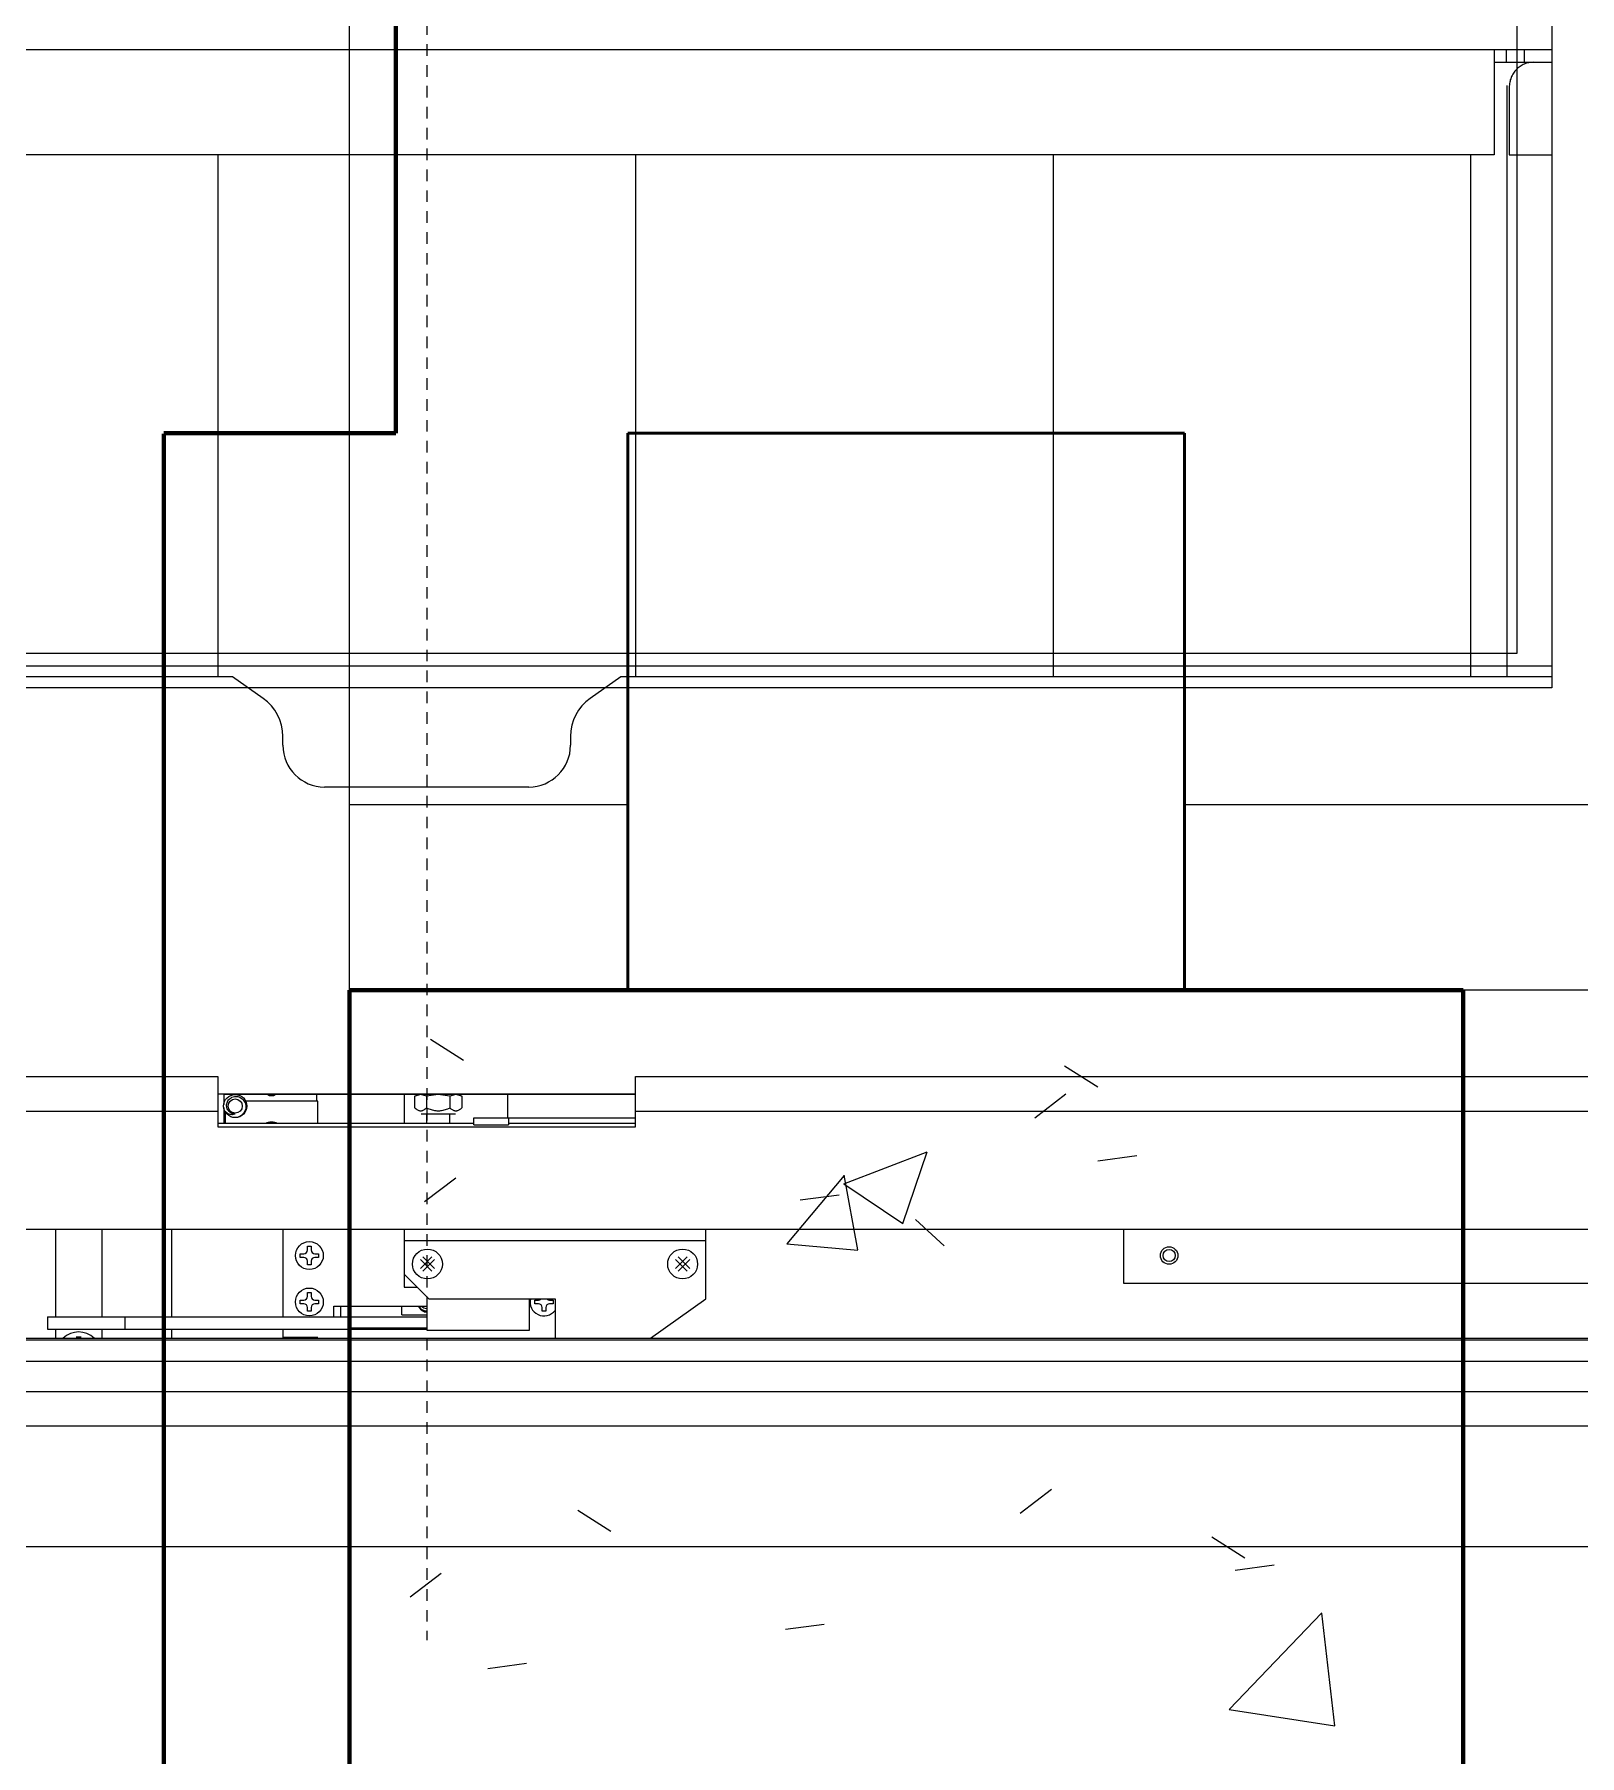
# Model space of a CAD drawing. Header units: inches. Extents: x -536 to 545, y -65 to 280.
# Drawn here: x -216.49 to -199.84, y -20.75 to -2.2 of the extents above; entities that cross this region are included whole.
import ezdxf

# ---------------------------------------------------------------- set-up
doc = ezdxf.new("R2010")
doc.units = ezdxf.units.IN
doc.header["$MEASUREMENT"] = 0
doc.linetypes.add('Hidden 1_8_', pattern=[0.1875, 0.125, -0.0625])
for name, color, linetype, lineweight in [('A-DETL', 90, 'Continuous', 9), ('A-DETL-HDLN', 90, 'Hidden 1_8_', 9), ('A-WALL', 113, 'Continuous', 13), ('A-WALL-PATT', 111, 'Continuous', 13), ('I-WALL', 2, 'Continuous', 13), ('Q-CASE', 31, 'Continuous', 9), ('S-BEAM', 12, 'Continuous', 9), ('S-FNDN', 32, 'Continuous', 13)]:
    doc.layers.add(name, color=color, linetype=linetype, lineweight=lineweight)
pattern_1 = [(50, (-166.035, 0), (9.18064, -0.8031), [0.96, -10.56]), (355, (-166.035, 0), (-1.7756, 9.6284), [0.768, -8.448]), (100.451, (-165.27, -0.067), (7.4051, 8.8246), [0.816, -8.975]), (46.184, (-166.035, 2.56), (13.6606, -2.1188), [1.44, -15.84]), (96.636, (-164.897, 2.383), (11.9632, 12.469), [1.224, -13.462]), (351.184, (-166.035, 2.56), (11.9633, 12.4688), [1.152, -12.672]), (21, (-164.755, 1.92), (7.6402, -5.1533), [0.96, -10.56]), (326, (-164.755, 1.92), (3.115, 9.282), [0.768, -8.448]), (71.451, (-164.119, 1.491), (10.7549, 4.1281), [0.816, -8.975]), (37.5, (-166.035, 0), (0.15515, 4.26096), [0.422, -7.923, 0.422, -8.154, -8.48]), (37.5, (-166.035, 0), (0.15515, 4.26096), [-16.922, 0.422, -8.058]), (7.5, (-166.035, 0), (3.36682, 5.04865), [0.422, -4.467, 0.422, -7.731, -3.232]), (7.5, (-166.035, 0), (3.36682, 5.04865), [-13.043, 0.422, -2.81]), (327.5, (-168.89, 0), (6.83305, -0.2886), [0.422, -2.778, 0.422, -9.562, -13.248]), (327.5, (-168.89, 0), (6.83305, -0.2886), [-13.184, 0.422, -12.826]), (317.5, (-170.17, 0), (7.4649, 1.28143), [0.422, -3.738, 0.422, -6.208, -9.408]), (317.5, (-170.17, 0), (7.4649, 1.28143), [-10.79, 0.422, -8.986])]

# ---------------------------------------------------------------- blocks, each defined once
blk = doc.blocks.new('Casework 14 - Casework 8-1308699-Fireplace - Angled')
at = {"layer": 'Q-CASE'}
for p, q in [((-265.69, -16.5), (-193.022, -16.5)), ((-193.022, -18.5), (-265.69, -18.5))]:
    blk.add_line(p, q, dxfattribs=at)
blk = doc.blocks.new('Walls 7 - Walls 7-1353541-Fireplace - Angled')
at = {"layer": 'A-WALL-PATT', "lineweight": 9}
h = blk.add_hatch(dxfattribs=at)
h.set_pattern_fill('FP_91', color=256, style=0, pattern_type=2)
h.set_pattern_definition([(180, (-151.12, 31.31), (-60, 144), [60, 0, 0, 0]), (180, (-151.12, 54.56), (-60, 144), [60, 0, 0, 0]), (180, (-151.12, 70.06), (-60, 144), [60, 0, 0, 0]), (180, (-151.12, 77.81), (-60, 144), [60, 0, 0, 0]), (180, (-151.12, 93.31), (-60, 144), [60, 0, 0, 0]), (180, (-151.12, 108.81), (-60, 144), [60, 0, 0, 0]), (180, (-151.12, 128.18), (-60, 144), [60, 0, 0, 0]), (180, (-151.12, 143.68), (-60, 144), [60, 0, 0, 0]), (180, (-151.12, 30.93), (-60, 144), [60, 0, 0, 0]), (180, (-151.12, 54.18), (-60, 144), [60, 0, 0, 0]), (180, (-151.12, 69.68), (-60, 144), [60, 0, 0, 0]), (180, (-151.12, 77.43), (-60, 144), [60, 0, 0, 0]), (180, (-151.12, 92.93), (-60, 144), [60, 0, 0, 0]), (180, (-151.12, 108.43), (-60, 144), [60, 0, 0, 0]), (180, (-151.12, 127.81), (-60, 144), [60, 0, 0, 0]), (180, (-151.12, 143.31), (-60, 144), [60, 0, 0, 0]), (90, (-197.12, 31.31), (-60, 4e-15), [22.875, -121.125]), (90, (-165.12, 54.56), (-60, 4e-15), [15.125, -128.875]), (90, (-195.12, 70.06), (-60, 4e-15), [7.375, -136.625]), (90, (-205.12, 77.81), (-60, 4e-15), [15.125, -128.875]), (90, (-174.12, 93.31), (-60, 4e-15), [15.125, -128.875]), (90, (-195.12, 108.81), (-60, 4e-15), [19, -125]), (90, (-160.12, 128.184), (-60, 4e-15), [15.125, -128.875]), (90, (-195.12, 143.684), (-60, 4e-15), [8.375, -135.625]), (90, (-196.75, 31.31), (-60, 4e-15), [22.875, -121.125]), (90, (-164.75, 54.56), (-60, 4e-15), [15.125, -128.875]), (90, (-194.75, 70.06), (-60, 4e-15), [7.375, -136.625]), (90, (-204.75, 77.81), (-60, 4e-15), [15.125, -128.875]), (90, (-173.75, 93.31), (-60, 4e-15), [15.125, -128.875]), (90, (-194.75, 108.81), (-60, 4e-15), [19, -125]), (90, (-159.75, 128.184), (-60, 4e-15), [15.125, -128.875]), (90, (-194.75, 143.684), (-60, 4e-15), [8.375, -135.625])])
h.paths.add_polyline_path([(-176.268, -38.905), (-176.268, -38.258), (-177.681, -24), (-183.971, -24), (-183.971, -38.905), (-178.239, -38.905)], flags=0)
h.paths.add_polyline_path([(-200.986, -16.5), (-178.424, -16.5), (-183.057, 30.25), (-240.868, 30.25), (-244.478, -16.5), (-220.555, -16.5)], flags=0)
h.paths.add_polyline_path([(-227.796, -16.274), (-227.796, 11.483), (-224.071, 12.947), (-220.211, 14.005), (-216.261, 14.644), (-212.264, 14.858), (-208.268, 14.644), (-204.317, 14.005), (-200.457, 12.947), (-196.733, 11.483), (-196.733, -16.274), (-220.555, -16.274)], flags=0)
h.paths.add_polyline_path([(-240.077, 40.5), (-184.072, 40.5), (-186.264, 62.619), (-238.369, 62.619), (-239.751, 44.721)], flags=0)
h = blk.add_hatch(dxfattribs=at)
h.set_pattern_fill('FP_92', color=256, style=0, pattern_type=2)
h.set_pattern_definition([(180, (-152.26, 22.54), (-60, 144), [60, 0, 0, 0]), (180, (-152.26, 45.79), (-60, 144), [60, 0, 0, 0]), (180, (-152.26, 61.29), (-60, 144), [60, 0, 0, 0]), (180, (-152.26, 69.04), (-60, 144), [60, 0, 0, 0]), (180, (-152.26, 84.54), (-60, 144), [60, 0, 0, 0]), (180, (-152.26, 100.04), (-60, 144), [60, 0, 0, 0]), (180, (-152.26, 119.42), (-60, 144), [60, 0, 0, 0]), (180, (-152.26, 134.92), (-60, 144), [60, 0, 0, 0]), (180, (-152.26, 22.17), (-60, 144), [60, 0, 0, 0]), (180, (-152.26, 45.42), (-60, 144), [60, 0, 0, 0]), (180, (-152.26, 60.92), (-60, 144), [60, 0, 0, 0]), (180, (-152.26, 68.67), (-60, 144), [60, 0, 0, 0]), (180, (-152.26, 84.17), (-60, 144), [60, 0, 0, 0]), (180, (-152.26, 99.67), (-60, 144), [60, 0, 0, 0]), (180, (-152.26, 119.04), (-60, 144), [60, 0, 0, 0]), (180, (-152.26, 134.54), (-60, 144), [60, 0, 0, 0]), (90, (-198.264, 22.54), (-60, 4e-15), [22.875, -121.125]), (90, (-166.264, 45.79), (-60, 4e-15), [15.125, -128.875]), (90, (-196.264, 61.29), (-60, 4e-15), [7.375, -136.625]), (90, (-206.264, 69.04), (-60, 4e-15), [15.125, -128.875]), (90, (-175.264, 84.54), (-60, 4e-15), [15.125, -128.875]), (90, (-196.264, 100.04), (-60, 4e-15), [19, -125]), (90, (-161.264, 119.417), (-60, 4e-15), [15.125, -128.875]), (90, (-196.264, 134.92), (-60, 4e-15), [8.375, -135.625]), (90, (-197.89, 22.54), (-60, 4e-15), [22.875, -121.125]), (90, (-165.89, 45.79), (-60, 4e-15), [15.125, -128.875]), (90, (-195.89, 61.29), (-60, 4e-15), [7.375, -136.625]), (90, (-205.89, 69.04), (-60, 4e-15), [15.125, -128.875]), (90, (-174.89, 84.54), (-60, 4e-15), [15.125, -128.875]), (90, (-195.89, 100.04), (-60, 4e-15), [19, -125]), (90, (-160.89, 119.417), (-60, 4e-15), [15.125, -128.875]), (90, (-195.89, 134.92), (-60, 4e-15), [8.375, -135.625])])
h.paths.add_polyline_path([(-200.139, -9.244), (-200.139, 1.954), (-200.275, 2.401), (-200.678, 2.838), (-201.34, 3.255), (-202.246, 3.644), (-203.376, 3.994), (-204.704, 4.299), (-206.428, 4.579), (-207.834, 4.746), (-209.566, 4.878), (-211.358, 4.945), (-213.375, 4.938), (-214.962, 4.878), (-216.694, 4.746), (-218.327, 4.552), (-219.824, 4.299), (-221.246, 3.965), (-222.282, 3.644), (-223.188, 3.255), (-223.851, 2.838), (-224.254, 2.401), (-224.389, 1.954), (-224.389, -9.244), (-200.24, -9.244)], flags=0)
h.paths.add_polyline_path([(-220.748, -8.869), (-224.014, -8.869), (-224.014, 1.954), (-223.954, 2.169), (-223.722, 2.455), (-223.274, 2.78), (-222.617, 3.109), (-221.769, 3.423), (-220.555, 3.753), (-219.575, 3.965), (-218.274, 4.181), (-216.866, 4.352), (-215.378, 4.477), (-213.835, 4.553), (-212.264, 4.579), (-210.694, 4.553), (-209.151, 4.477), (-207.662, 4.352), (-206.196, 4.171), (-204.953, 3.965), (-203.781, 3.711), (-202.76, 3.423), (-201.911, 3.109), (-201.254, 2.78), (-200.807, 2.455), (-200.574, 2.169), (-200.514, 1.954), (-200.514, -8.869), (-220.555, -8.869)], flags=0)
at = {"layer": 'A-WALL', "lineweight": 18}
for p, q in [((-200.514, -8.869), (-200.514, 1.954)), ((-200.139, 1.954), (-200.139, -9.244)), ((-224.014, -8.869), (-200.514, -8.869)), ((-200.139, -9.244), (-224.389, -9.244)), ((-196.733, -16.274), (-227.796, -16.274))]:
    blk.add_line(p, q, dxfattribs=at)
blk = doc.blocks.new('Walls 7 - Walls 7-1353541-Fireplace - Section - South')
at = {"layer": 'A-WALL-PATT', "lineweight": 9}
h = blk.add_hatch(dxfattribs=at)
h.set_pattern_fill('FP_133', color=256, style=0, pattern_type=2)
h.set_pattern_definition([(180, (-151.17, 30.15), (-60, 143.78), [60, 0, 0, 0]), (180, (-151.17, 53.37), (-60, 143.78), [60, 0, 0, 0]), (180, (-151.17, 68.85), (-60, 143.78), [60, 0, 0, 0]), (180, (-151.17, 76.58), (-60, 143.78), [60, 0, 0, 0]), (180, (-151.17, 92.06), (-60, 143.78), [60, 0, 0, 0]), (180, (-151.17, 107.54), (-60, 143.78), [60, 0, 0, 0]), (180, (-151.17, 126.88), (-60, 143.78), [60, 0, 0, 0]), (180, (-151.17, 142.36), (-60, 143.785), [60, 0, 0, 0]), (180, (-151.17, 29.78), (-60, 143.78), [60, 0, 0, 0]), (180, (-151.17, 53), (-60, 143.78), [60, 0, 0, 0]), (180, (-151.17, 68.47), (-60, 143.78), [60, 0, 0, 0]), (180, (-151.17, 76.21), (-60, 143.78), [60, 0, 0, 0]), (180, (-151.17, 91.69), (-60, 143.78), [60, 0, 0, 0]), (180, (-151.17, 107.16), (-60, 143.78), [60, 0, 0, 0]), (180, (-151.17, 126.51), (-60, 143.78), [60, 0, 0, 0]), (180, (-151.17, 141.99), (-60, 143.785), [60, 0, 0, 0]), (90, (-197.17, 30.154), (-60, 4e-15), [22.84, -120.944]), (90, (-165.17, 53.37), (-60, 4e-15), [15.102, -128.682]), (90, (-195.17, 68.846), (-60, 4e-15), [7.364, -136.42]), (90, (-205.17, 76.584), (-60, 4e-15), [15.102, -128.682]), (90, (-174.17, 92.06), (-60, 4e-15), [15.102, -128.682]), (90, (-195.17, 107.54), (-60, 4e-15), [18.972, -124.813]), (90, (-160.17, 126.884), (-60, 4e-15), [15.102, -128.682]), (90, (-195.17, 142.36), (-60, 4e-15), [8.362, -135.422]), (90, (-196.794, 30.154), (-60, 4e-15), [22.84, -120.944]), (90, (-164.794, 53.37), (-60, 4e-15), [15.102, -128.682]), (90, (-194.794, 68.846), (-60, 4e-15), [7.364, -136.42]), (90, (-204.794, 76.584), (-60, 4e-15), [15.102, -128.682]), (90, (-173.794, 92.06), (-60, 4e-15), [15.102, -128.682]), (90, (-194.794, 107.54), (-60, 4e-15), [18.972, -124.813]), (90, (-159.794, 126.884), (-60, 4e-15), [15.102, -128.682]), (90, (-194.794, 142.36), (-60, 4e-15), [8.362, -135.422])])
h.paths.add_polyline_path([(-239.794, -46.5), (-232.159, -46.5), (-232.159, -22.5), (-192.159, -22.5), (-192.159, -46.5), (-185.11, -46.5), (-185.11, -15.5), (-184.757, -15.5), (-191.824, 60.377), (-207.284, 60.377), (-207.244, 58.021), (-207.19, 41.608), (-207.047, 32.224), (-207.047, 23.224), (-207.129, 23.224), (-207.128, 22.872), (-207.128, 2.313), (-223.099, 2.313), (-223.099, 40.511), (-222.899, 60.377), (-232.704, 60.377), (-240.467, -46.5)], flags=0)
blk = doc.blocks.new('Dimension Lumber - 6_x6_-560046-Fireplace - Section - East')
at = {"layer": 'S-BEAM', "lineweight": 50}
for p, q in [((-204.097, -6.5), (-210.097, -6.5)), ((-210.097, -6.5), (-210.097, -12.5)), ((-204.097, -6.5), (-204.097, -12.5)), ((-210.097, -12.5), (-204.097, -12.5))]:
    blk.add_line(p, q, dxfattribs=at)
blk = doc.blocks.new('LVL-Laminated Veneer Lumber - LVL 3 1_2x11 1_4_-1198534-Fireplace - Section - East')
at = {"layer": 'S-BEAM'}
for p, q in [((-213.097, -10.5), (-213.097, -6.5)), ((-213.097, -10.5), (-210.097, -10.5)), ((-204.097, -10.5), (-67.722, -10.5))]:
    blk.add_line(p, q, dxfattribs=at)

msp = doc.modelspace()

# ---------------------------------------------------------------- hatches: boundary and pattern name
at = {"layer": 'A-WALL-PATT', "lineweight": 9}
h = msp.add_hatch(dxfattribs=at)
h.set_pattern_fill('FP_149', color=256, style=0, pattern_type=2)
h.set_pattern_definition([(0, (-166.035, 0), (10.24, 2.56), [0.422, -7.258, 0.422, -7.258, -40.96]), (0, (-166.035, 0), (10.24, 2.56), [-15.36, 0.422, -14.938, 0.422, -7.258, -17.92]), (0, (-166.035, 0), (10.24, 2.56), [-38.4, 0.422, -4.698, 0.422, -12.378]), (120, (-162.195, 1.28), (-7.33703, 7.5881), [0.422, -7.258, 0.422, -7.258, -40.96]), (120, (-162.195, 1.28), (-7.33703, 7.5881), [-15.36, 0.422, -14.938, 0.422, -7.258, -17.92]), (120, (-162.195, 1.28), (-7.33703, 7.5881), [-38.4, 0.422, -4.698, 0.422, -12.378]), (240, (-160.915, 6.4), (-2.90297, -10.1481), [0.422, -7.258, 0.422, -7.258, -40.96]), (240, (-160.915, 6.4), (-2.90297, -10.1481), [-15.36, 0.422, -14.938, 0.422, -7.258, -17.92]), (240, (-160.915, 6.4), (-2.90297, -10.1481), [-38.4, 0.422, -4.698, 0.422, -12.378])])
h.paths.add_polyline_path([(-213.09723, -6.5), (-212.59723, -6.5), (-212.59723, 38.5), (-213.09723, 38.5), (-213.09723, 26.20309)], flags=0)
h = msp.add_hatch(dxfattribs=at)
h.set_pattern_fill('FP_145', color=256, style=0, pattern_type=2)
h.set_pattern_definition(pattern_1)
h.paths.add_polyline_path([(-203.88, -50.90589), (-203.88, -12.5), (-213.09723, -12.5), (-213.09723, -50.90589)], flags=0)
h = msp.add_hatch(dxfattribs=at)
h.set_pattern_fill('FP_145', color=256, style=0, pattern_type=2)
h.set_pattern_definition(pattern_1)
h.paths.add_polyline_path([(-201.09723, -50.90589), (-201.09723, -24.0117), (-203.88, -24.0117), (-203.87999, -50.90589)], flags=0)
h.paths.add_polyline_path([(-201.09723, -24.0117), (-201.09723, -12.5), (-203.88, -12.5), (-203.88, -24.0117)], flags=0)

# ---------------------------------------------------------------- linework, layer by layer
at = {"layer": 'A-DETL'}
for p, q in [((-200.13919, 2), (-200.13919, -9.125)), ((-200.13919, 2), (-200.13919, -9.125)), ((-224.38919, -2.365), (-200.13919, -2.365)), ((-224.38919, -2.365), (-200.13919, -2.365)), ((-200.76146, -2.365), (-200.76146, -3.5)), ((-200.76146, -2.365), (-200.76146, -3.5)), ((-200.63205, -2.365), (-200.63205, -2.5)), ((-200.63205, -2.365), (-200.63205, -2.5)), ((-200.43886, -2.365), (-200.43886, -2.5)), ((-200.43886, -2.365), (-200.43886, -2.5)), ((-200.76146, -2.5), (-200.19991, -2.5)), ((-200.76146, -2.5), (-200.19991, -2.5)), ((-200.33801, -2.5), (-200.4137, -2.51162)), ((-200.33801, -2.5), (-200.4137, -2.51162)), ((-200.19991, -2.5), (-200.13919, -2.5)), ((-200.19991, -2.5), (-200.13919, -2.5)), ((-200.62672, -2.75), (-200.62672, -9.125)), ((-200.62672, -2.75), (-200.62672, -9.125)), ((-200.59881, -2.77), (-200.59881, -3.5)), ((-200.59881, -2.77), (-200.59881, -3.5)), ((-200.76146, -3.5), (-223.76693, -3.5)), ((-200.76146, -3.5), (-223.76693, -3.5)), ((-214.51419, -3.5), (-214.51419, -9.125)), ((-214.51419, -3.5), (-214.51419, -9.125)), ((-210.01419, -3.5), (-210.01419, -9.125)), ((-210.01419, -3.5), (-210.01419, -9.125)), ((-205.51419, -3.5), (-205.51419, -9.125)), ((-205.51419, -3.5), (-205.51419, -9.125)), ((-201.01419, -9.125), (-201.01419, -3.5)), ((-201.01419, -9.125), (-201.01419, -3.5)), ((-200.59881, -3.5), (-200.13919, -3.5)), ((-200.59881, -3.5), (-200.13919, -3.5)), ((-214.35769, -9.125), (-224.38919, -9.125)), ((-214.35769, -9.125), (-224.38919, -9.125)), ((-214.02741, -9.35627), (-214.35769, -9.125)), ((-214.02741, -9.35627), (-214.35769, -9.125)), ((-210.17069, -9.125), (-210.50098, -9.35627)), ((-210.17069, -9.125), (-210.50098, -9.35627)), ((-200.13919, -9.125), (-210.17069, -9.125)), ((-200.13919, -9.125), (-210.17069, -9.125)), ((-213.81419, -9.862), (-213.81419, -9.76585)), ((-213.81419, -9.862), (-213.81419, -9.76585)), ((-210.71419, -9.76585), (-210.71419, -9.862)), ((-210.71419, -9.76585), (-210.71419, -9.862)), ((-211.16419, -10.312), (-213.36419, -10.312)), ((-211.16419, -10.312), (-213.36419, -10.312)), ((-227.87669, -13.43), (-214.51419, -13.43)), ((-227.87669, -13.43), (-214.51419, -13.43)), ((-214.51419, -13.43), (-214.51419, -13.97312)), ((-214.51419, -13.43), (-214.51419, -13.97312)), ((-210.01419, -13.97312), (-210.01419, -13.43)), ((-210.01419, -13.43), (-196.65169, -13.43)), ((-210.01419, -13.97312), (-210.01419, -13.43)), ((-210.01419, -13.43), (-196.65169, -13.43)), ((-214.51419, -13.617), (-210.01419, -13.617)), ((-214.51419, -13.617), (-210.01419, -13.617)), ((-214.32719, -13.625), (-214.45119, -13.625)), ((-214.45119, -13.625), (-214.45119, -13.73422)), ((-214.32719, -13.625), (-214.45119, -13.625)), ((-214.45119, -13.625), (-214.45119, -13.73422)), ((-210.01419, -13.625), (-214.32719, -13.625)), ((-210.01419, -13.625), (-214.32719, -13.625)), ((-213.43619, -13.698), (-214.21352, -13.698)), ((-213.43619, -13.698), (-214.21352, -13.698)), ((-213.45119, -13.625), (-213.45119, -13.698)), ((-213.45119, -13.625), (-213.45119, -13.698)), ((-213.43619, -13.93918), (-213.43619, -13.698)), ((-213.43619, -13.93918), (-213.43619, -13.698)), ((-212.50619, -13.625), (-212.50619, -13.93918)), ((-212.50619, -13.625), (-212.50619, -13.93918)), ((-212.39179, -13.64454), (-212.35794, -13.625)), ((-212.32864, -13.625), (-212.39179, -13.64454)), ((-212.39179, -13.64454), (-212.35794, -13.625)), ((-212.32864, -13.625), (-212.39179, -13.64454)), ((-212.39179, -13.77), (-212.39179, -13.64454)), ((-212.39179, -13.77), (-212.39179, -13.64454)), ((-212.26549, -13.64454), (-212.32864, -13.625)), ((-212.26549, -13.64454), (-212.32864, -13.625)), ((-212.13919, -13.625), (-212.26549, -13.64454)), ((-212.13919, -13.625), (-212.26549, -13.64454)), ((-212.26549, -13.64454), (-212.26549, -13.77)), ((-212.26549, -13.64454), (-212.26549, -13.77)), ((-212.0129, -13.64454), (-212.13919, -13.625)), ((-212.0129, -13.64454), (-212.13919, -13.625)), ((-211.94975, -13.625), (-212.0129, -13.64454)), ((-211.94975, -13.625), (-212.0129, -13.64454)), ((-212.0129, -13.64454), (-212.0129, -13.77)), ((-212.0129, -13.64454), (-212.0129, -13.77)), ((-211.8866, -13.64454), (-211.94975, -13.625)), ((-211.8866, -13.64454), (-211.94975, -13.625)), ((-211.92044, -13.625), (-211.8866, -13.64454)), ((-211.92044, -13.625), (-211.8866, -13.64454)), ((-211.8866, -13.64454), (-211.8866, -13.77)), ((-211.8866, -13.64454), (-211.8866, -13.77)), ((-211.38969, -13.878), (-211.38969, -13.625)), ((-211.38969, -13.878), (-211.38969, -13.625)), ((-227.85719, -13.805), (-214.51419, -13.805)), ((-227.85719, -13.805), (-214.51419, -13.805)), ((-214.45119, -13.76578), (-214.45119, -13.93918)), ((-214.45119, -13.76578), (-214.45119, -13.93918)), ((-214.43619, -13.81119), (-214.43619, -13.93918)), ((-214.43619, -13.81119), (-214.43619, -13.93918)), ((-211.9536, -13.837), (-212.32479, -13.837)), ((-211.9536, -13.837), (-212.32479, -13.837)), ((-212.26419, -13.93918), (-212.26419, -13.837)), ((-212.26419, -13.93918), (-212.26419, -13.837)), ((-212.01419, -13.93918), (-212.01419, -13.837)), ((-212.01419, -13.93918), (-212.01419, -13.837)), ((-211.75619, -13.953), (-211.75619, -13.878)), ((-211.75619, -13.878), (-210.01419, -13.878)), ((-211.75619, -13.953), (-211.75619, -13.878)), ((-211.75619, -13.878), (-210.01419, -13.878)), ((-211.38119, -13.878), (-211.38119, -13.953)), ((-211.38119, -13.878), (-211.38119, -13.953)), ((-210.01419, -13.805), (-196.67119, -13.805)), ((-210.01419, -13.805), (-196.67119, -13.805)), ((-211.75619, -13.93918), (-214.51419, -13.93918)), ((-211.75619, -13.93918), (-214.51419, -13.93918)), ((-214.51419, -13.97312), (-210.01419, -13.97312)), ((-214.51419, -13.97312), (-210.01419, -13.97312)), ((-211.75619, -13.953), (-211.38119, -13.953)), ((-211.75619, -13.953), (-211.38119, -13.953)), ((-210.01419, -13.93918), (-211.38119, -13.93918)), ((-210.01419, -13.93918), (-211.38119, -13.93918)), ((-196.65169, -15.082), (-227.87669, -15.082)), ((-196.65169, -15.082), (-227.87669, -15.082)), ((-216.26419, -15.082), (-216.26419, -16.02)), ((-216.26419, -15.082), (-216.26419, -16.02)), ((-215.76419, -15.082), (-215.76419, -16.02)), ((-215.76419, -15.082), (-215.76419, -16.02)), ((-215.01419, -15.082), (-215.01419, -16.02)), ((-215.01419, -15.082), (-215.01419, -16.02)), ((-213.81119, -16.02), (-213.81119, -15.082)), ((-213.81119, -16.02), (-213.81119, -15.082)), ((-212.50619, -15.082), (-212.50619, -15.70247)), ((-212.50619, -15.082), (-212.50619, -15.70247)), ((-209.25619, -15.20247), (-212.50619, -15.20247)), ((-209.25619, -15.20247), (-212.50619, -15.20247)), ((-209.25619, -15.82747), (-209.25619, -15.082)), ((-209.25619, -15.82747), (-209.25619, -15.082)), ((-204.75619, -15.082), (-204.75619, -15.659)), ((-204.75619, -15.082), (-204.75619, -15.659)), ((-213.62819, -15.381), (-213.62819, -15.341)), ((-213.62819, -15.341), (-213.58819, -15.341)), ((-213.62819, -15.381), (-213.62819, -15.341)), ((-213.62819, -15.341), (-213.58819, -15.341)), ((-213.58819, -15.381), (-213.62819, -15.381)), ((-213.58819, -15.381), (-213.62819, -15.381)), ((-213.54819, -15.301), (-213.54819, -15.261)), ((-213.54819, -15.261), (-213.50819, -15.261)), ((-213.54819, -15.301), (-213.54819, -15.261)), ((-213.54819, -15.261), (-213.50819, -15.261)), ((-213.50819, -15.261), (-213.50819, -15.301)), ((-213.50819, -15.261), (-213.50819, -15.301)), ((-213.46819, -15.341), (-213.42819, -15.341)), ((-213.46819, -15.341), (-213.42819, -15.341)), ((-213.42819, -15.381), (-213.46819, -15.381)), ((-213.42819, -15.381), (-213.46819, -15.381)), ((-213.42819, -15.341), (-213.42819, -15.381)), ((-213.42819, -15.341), (-213.42819, -15.381)), ((-212.33221, -15.5002), (-212.20846, -15.37645)), ((-212.33221, -15.5002), (-212.20846, -15.37645)), ((-212.30392, -15.37645), (-212.18018, -15.5002)), ((-212.30392, -15.37645), (-212.18018, -15.5002)), ((-209.58221, -15.5002), (-209.45846, -15.37645)), ((-209.58221, -15.5002), (-209.45846, -15.37645)), ((-209.55392, -15.37645), (-209.43018, -15.5002)), ((-209.55392, -15.37645), (-209.43018, -15.5002)), ((-213.54819, -15.461), (-213.54819, -15.421)), ((-213.54819, -15.461), (-213.54819, -15.421)), ((-213.50819, -15.461), (-213.54819, -15.461)), ((-213.50819, -15.461), (-213.54819, -15.461)), ((-213.50819, -15.421), (-213.50819, -15.461)), ((-213.50819, -15.421), (-213.50819, -15.461)), ((-212.50619, -15.5623), (-212.24103, -15.82747)), ((-212.50619, -15.5623), (-212.24103, -15.82747)), ((-212.20846, -15.52848), (-212.33221, -15.40474)), ((-212.20846, -15.52848), (-212.33221, -15.40474)), ((-212.18018, -15.40474), (-212.30392, -15.52848)), ((-212.18018, -15.40474), (-212.30392, -15.52848)), ((-209.45846, -15.52848), (-209.58221, -15.40474)), ((-209.45846, -15.52848), (-209.58221, -15.40474)), ((-209.43018, -15.40474), (-209.55392, -15.52848)), ((-209.43018, -15.40474), (-209.55392, -15.52848)), ((-213.54819, -15.801), (-213.54819, -15.761)), ((-213.54819, -15.761), (-213.50819, -15.761)), ((-213.54819, -15.801), (-213.54819, -15.761)), ((-213.54819, -15.761), (-213.50819, -15.761)), ((-213.50819, -15.761), (-213.50819, -15.801)), ((-213.50819, -15.761), (-213.50819, -15.801)), ((-212.50619, -15.70247), (-212.36603, -15.70247)), ((-212.50619, -15.70247), (-212.36603, -15.70247)), ((-204.75619, -15.659), (-196.75169, -15.659)), ((-204.75619, -15.659), (-196.75169, -15.659)), ((-213.62819, -15.881), (-213.62819, -15.841)), ((-213.62819, -15.841), (-213.58819, -15.841)), ((-213.62819, -15.881), (-213.62819, -15.841)), ((-213.62819, -15.841), (-213.58819, -15.841)), ((-213.58819, -15.881), (-213.62819, -15.881)), ((-213.58819, -15.881), (-213.62819, -15.881)), ((-213.54819, -15.961), (-213.54819, -15.921)), ((-213.54819, -15.961), (-213.54819, -15.921)), ((-213.50819, -15.921), (-213.50819, -15.961)), ((-213.50819, -15.921), (-213.50819, -15.961)), ((-213.46819, -15.841), (-213.42819, -15.841)), ((-213.46819, -15.841), (-213.42819, -15.841)), ((-213.42819, -15.881), (-213.46819, -15.881)), ((-213.42819, -15.881), (-213.46819, -15.881)), ((-213.42819, -15.841), (-213.42819, -15.881)), ((-213.42819, -15.841), (-213.42819, -15.881)), ((-213.26419, -16.02), (-213.26419, -15.905)), ((-213.26419, -15.905), (-212.26419, -15.905)), ((-213.26419, -16.02), (-213.26419, -15.905)), ((-213.26419, -15.905), (-212.26419, -15.905)), ((-213.18919, -16.02), (-213.18919, -15.905)), ((-213.18919, -16.02), (-213.18919, -15.905)), ((-212.53019, -16), (-212.53019, -15.905)), ((-212.53019, -16), (-212.53019, -15.905)), ((-212.26419, -15.8043), (-212.26419, -16.16488)), ((-212.26419, -15.8043), (-212.26419, -16.16488)), ((-212.24103, -15.82747), (-210.88119, -15.82747)), ((-212.24103, -15.82747), (-210.88119, -15.82747)), ((-211.15644, -16.16488), (-211.15644, -15.82747)), ((-211.15644, -16.16488), (-211.15644, -15.82747)), ((-211.10019, -15.881), (-211.10019, -15.841)), ((-211.10019, -15.841), (-211.06019, -15.841)), ((-211.10019, -15.881), (-211.10019, -15.841)), ((-211.10019, -15.841), (-211.06019, -15.841)), ((-211.06019, -15.881), (-211.10019, -15.881)), ((-211.06019, -15.881), (-211.10019, -15.881)), ((-211.02019, -15.961), (-211.02019, -15.921)), ((-211.02019, -15.961), (-211.02019, -15.921)), ((-210.98019, -15.921), (-210.98019, -15.961)), ((-210.98019, -15.921), (-210.98019, -15.961)), ((-210.94019, -15.841), (-210.90019, -15.841)), ((-210.94019, -15.841), (-210.90019, -15.841)), ((-210.90019, -15.881), (-210.94019, -15.881)), ((-210.90019, -15.881), (-210.94019, -15.881)), ((-210.90019, -15.841), (-210.90019, -15.881)), ((-210.90019, -15.841), (-210.90019, -15.881)), ((-210.88119, -15.82747), (-210.88119, -16.25)), ((-210.88119, -15.82747), (-210.88119, -16.25)), ((-209.85271, -16.25), (-209.25619, -15.82747)), ((-209.85271, -16.25), (-209.25619, -15.82747)), ((-216.35014, -16.02), (-212.26419, -16.02)), ((-216.35014, -16.02), (-216.35011, -16.155)), ((-216.35014, -16.02), (-212.26419, -16.02)), ((-216.35014, -16.02), (-216.35011, -16.155)), ((-215.51159, -16.155), (-215.51159, -16.02)), ((-215.51159, -16.155), (-215.51159, -16.02)), ((-213.50819, -15.961), (-213.54819, -15.961)), ((-213.50819, -15.961), (-213.54819, -15.961)), ((-212.53019, -16), (-212.26419, -16)), ((-212.53019, -16), (-212.26419, -16)), ((-210.98019, -15.961), (-211.02019, -15.961)), ((-210.98019, -15.961), (-211.02019, -15.961)), ((-230.21619, -16.25), (-194.31219, -16.25)), ((-230.21619, -16.25), (-194.31219, -16.25)), ((-194.31219, -16.274), (-230.21619, -16.274)), ((-194.31219, -16.274), (-230.21619, -16.274)), ((-216.35011, -16.155), (-212.26419, -16.155)), ((-216.35011, -16.155), (-212.26419, -16.155)), ((-216.26419, -16.155), (-216.26419, -16.25)), ((-216.26419, -16.155), (-216.26419, -16.25)), ((-215.76419, -16.155), (-215.76419, -16.25)), ((-215.76419, -16.155), (-215.76419, -16.25)), ((-215.01419, -16.155), (-215.01419, -16.25)), ((-215.01419, -16.155), (-215.01419, -16.25)), ((-213.81119, -16.246), (-213.81119, -16.155)), ((-213.81119, -16.246), (-213.81119, -16.155)), ((-213.43619, -16.246), (-213.81119, -16.246)), ((-213.43619, -16.246), (-213.81119, -16.246)), ((-213.11419, -16.14), (-212.26419, -16.14)), ((-213.11419, -16.14), (-212.26419, -16.14)), ((-212.26419, -16.16488), (-211.15644, -16.16488)), ((-212.26419, -16.16488), (-211.15644, -16.16488))]:
    msp.add_line(p, q, dxfattribs=at)
for centre, radius in [((-214.32719, -13.75), 0.125), ((-214.32719, -13.75), 0.125), ((-214.32719, -13.75), 0.0765), ((-214.32719, -13.75), 0.0765), ((-213.52819, -15.361), 0.15), ((-213.52819, -15.361), 0.15), ((-212.25619, -15.45247), 0.161), ((-212.25619, -15.45247), 0.161), ((-209.50619, -15.45247), 0.161), ((-209.50619, -15.45247), 0.161), ((-204.26419, -15.361), 0.094), ((-204.26419, -15.361), 0.094), ((-204.26419, -15.361), 0.065), ((-204.26419, -15.361), 0.065), ((-213.52819, -15.861), 0.15), ((-213.52819, -15.861), 0.15)]:
    msp.add_circle(centre, radius, dxfattribs=at)
for centre, radius, start, end in [((-214.31419, -9.76585), 0.5, 0, 55), ((-214.31419, -9.76585), 0.5, 0, 55), ((-210.21419, -9.76585), 0.5, 125, 180), ((-210.21419, -9.76585), 0.5, 125, 180), ((-213.36419, -9.862), 0.45, 180, 270), ((-213.36419, -9.862), 0.45, 180, 270), ((-211.16419, -9.862), 0.45, 270, 0), ((-211.16419, -9.862), 0.45, 270, 360), ((-213.93619, -13.573), 0.065, 233.130102, 306.869898), ((-213.93619, -13.573), 0.065, 233.130102, 306.869898), ((-213.93619, -14.073), 0.15, 63.145412, 116.854588), ((-213.93619, -14.073), 0.15, 63.145412, 116.854588), ((-213.58819, -15.301), 0.04, 270, 0), ((-213.58819, -15.301), 0.04, 270, 360), ((-213.58819, -15.421), 0.04, 0, 90), ((-213.58819, -15.421), 0.04, 0, 90), ((-213.46819, -15.301), 0.04, 180, 270), ((-213.46819, -15.301), 0.04, 180, 270), ((-213.46819, -15.421), 0.04, 90, 180), ((-213.46819, -15.421), 0.04, 90, 180), ((-213.58819, -15.801), 0.04, 270, 0), ((-213.58819, -15.801), 0.04, 270, 0), ((-213.58819, -15.921), 0.04, 0, 90), ((-213.58819, -15.921), 0.04, 0, 90), ((-213.46819, -15.801), 0.04, 180, 270), ((-213.46819, -15.801), 0.04, 180, 270), ((-213.46819, -15.921), 0.04, 90, 180), ((-213.46819, -15.921), 0.04, 90, 180), ((-212.26419, -15.86375), 0.095, 205.735069, 270), ((-212.26419, -15.86375), 0.095, 205.735069, 270), ((-212.26419, -15.86375), 0.06794, 217.386079, 270), ((-212.26419, -15.86375), 0.06794, 217.386079, 270), ((-211.00019, -15.861), 0.15, 167.082664, 322.498117), ((-211.00019, -15.861), 0.15, 167.082664, 322.498117), ((-211.06019, -15.801), 0.04, 270, 318.569878), ((-211.06019, -15.801), 0.04, 270, 318.569878), ((-211.06019, -15.921), 0.04, 0, 90), ((-211.06019, -15.921), 0.04, 0, 90), ((-210.94019, -15.921), 0.04, 90, 180), ((-210.94019, -15.921), 0.04, 90, 180), ((-210.94019, -15.801), 0.04, 221.430122, 270), ((-210.94019, -15.801), 0.04, 221.430122, 270), ((-216.01419, -16.435), 0.25, 47.731416, 132.268584), ((-216.01419, -16.435), 0.25, 47.731416, 132.268584), ((-216.01419, -16.435), 0.195, 82.5, 97.5), ((-216.01419, -16.435), 0.195, 82.5, 97.5)]:
    msp.add_arc(centre, radius, start, end, dxfattribs=at)
for points, knots in [([(-200.4137, -2.51162), (-200.41648, -2.51249), (-200.44052, -2.52095), (-200.46051, -2.5313), (-200.48336, -2.54522), (-200.50371, -2.56096), (-200.52277, -2.57881), (-200.53996, -2.59847), (-200.55523, -2.61979), (-200.5684, -2.64254), (-200.57936, -2.66659), (-200.58799, -2.69133), (-200.59422, -2.71798), (-200.59797, -2.74079), (-200.59881, -2.767), (-200.59881, -2.77)], [0, 0, 0, 0, 0.025713823, 0.051491069, 0.077291766, 0.103239642, 0.129232748, 0.155314256, 0.181524506, 0.207750189, 0.234100459, 0.260512623, 0.286921214, 0.313429501, 0.339912023, 0.339912023, 0.339912023, 0.339912023]), ([(-200.4137, -2.51162), (-200.41648, -2.51249), (-200.44052, -2.52095), (-200.46051, -2.5313), (-200.48336, -2.54522), (-200.50371, -2.56096), (-200.52277, -2.57881), (-200.53996, -2.59847), (-200.55523, -2.61979), (-200.5684, -2.64254), (-200.57936, -2.66659), (-200.58799, -2.69133), (-200.59422, -2.71798), (-200.59797, -2.74079), (-200.59881, -2.767), (-200.59881, -2.77)], [0, 0, 0, 0, 0.025713823, 0.051491069, 0.077291766, 0.103239642, 0.129232748, 0.155314256, 0.181524506, 0.207750189, 0.234100459, 0.260512623, 0.286921214, 0.313429501, 0.339912023, 0.339912023, 0.339912023, 0.339912023]), ([(-214.32719, -13.8328), (-214.32919, -13.83296), (-214.35045, -13.83294), (-214.36775, -13.82656), (-214.38693, -13.81557), (-214.40215, -13.80006), (-214.41365, -13.78081), (-214.42003, -13.75911), (-214.421, -13.73641), (-214.41651, -13.71389), (-214.40653, -13.69279), (-214.39193, -13.67447), (-214.3722, -13.65999), (-214.35357, -13.65051), (-214.32951, -13.64707), (-214.32719, -13.64692)], [0, 0, 0, 0, 0.020553033, 0.041566163, 0.062509299, 0.083953842, 0.106224864, 0.128673973, 0.150796266, 0.173405101, 0.196579051, 0.219708155, 0.24316646, 0.266786848, 0.290631292, 0.290631292, 0.290631292, 0.290631292]), ([(-214.32719, -13.8328), (-214.32919, -13.83296), (-214.35045, -13.83294), (-214.36775, -13.82656), (-214.38693, -13.81557), (-214.40215, -13.80006), (-214.41365, -13.78081), (-214.42003, -13.75911), (-214.421, -13.73641), (-214.41651, -13.71389), (-214.40653, -13.69279), (-214.39193, -13.67447), (-214.3722, -13.65999), (-214.35357, -13.65051), (-214.32951, -13.64707), (-214.32719, -13.64692)], [0, 0, 0, 0, 0.020553033, 0.041566163, 0.062509299, 0.083953842, 0.106224864, 0.128673973, 0.150796266, 0.173405101, 0.196579051, 0.219708155, 0.24316646, 0.266786848, 0.290631292, 0.290631292, 0.290631292, 0.290631292]), ([(-214.32719, -13.64692), (-214.32396, -13.64671), (-214.29767, -13.64732), (-214.2752, -13.65612), (-214.25117, -13.67106), (-214.2326, -13.69165), (-214.21932, -13.71657), (-214.21268, -13.74431), (-214.21314, -13.77315), (-214.2208, -13.80129), (-214.23541, -13.82693), (-214.25574, -13.84844), (-214.28233, -13.86438), (-214.3059, -13.87328), (-214.3329, -13.87474), (-214.33602, -13.87469)], [0, 0, 0, 0, 0.026570386, 0.053474274, 0.08070301, 0.108253555, 0.136130154, 0.164326928, 0.192839123, 0.221667208, 0.25080802, 0.280260185, 0.310023005, 0.340092637, 0.365616656, 0.365616656, 0.365616656, 0.365616656]), ([(-214.32719, -13.64692), (-214.32396, -13.64671), (-214.29767, -13.64732), (-214.2752, -13.65612), (-214.25117, -13.67106), (-214.2326, -13.69165), (-214.21932, -13.71657), (-214.21268, -13.74431), (-214.21314, -13.77315), (-214.2208, -13.80129), (-214.23541, -13.82693), (-214.25574, -13.84844), (-214.28233, -13.86438), (-214.3059, -13.87328), (-214.3329, -13.87474), (-214.33602, -13.87469)], [0, 0, 0, 0, 0.026570386, 0.053474274, 0.08070301, 0.108253555, 0.136130154, 0.164326928, 0.192839123, 0.221667208, 0.25080802, 0.280260185, 0.310023005, 0.340092637, 0.365616656, 0.365616656, 0.365616656, 0.365616656]), ([(-214.44163, -13.80029), (-214.44098, -13.80107), (-214.4232, -13.81985), (-214.40613, -13.82922), (-214.38521, -13.83774), (-214.36387, -13.84011), (-214.34735, -13.84006), (-214.32791, -13.83311), (-214.32719, -13.8328)], [0, 0, 0, 0, 0.024065129, 0.046998275, 0.068716023, 0.089435861, 0.108891499, 0.127221428, 0.127221428, 0.127221428, 0.127221428]), ([(-214.44163, -13.80029), (-214.44098, -13.80107), (-214.4232, -13.81985), (-214.40613, -13.82922), (-214.38521, -13.83774), (-214.36387, -13.84011), (-214.34735, -13.84006), (-214.32791, -13.83311), (-214.32719, -13.8328)], [0, 0, 0, 0, 0.024065129, 0.046998275, 0.068716023, 0.089435861, 0.108891499, 0.127221428, 0.127221428, 0.127221428, 0.127221428]), ([(-212.26549, -13.77), (-212.26614, -13.77065), (-212.2799, -13.78378), (-212.29116, -13.79166), (-212.30411, -13.79888), (-212.31634, -13.80289), (-212.32863, -13.8043), (-212.34092, -13.8029), (-212.35316, -13.79888), (-212.36611, -13.79166), (-212.37737, -13.78378), (-212.39114, -13.77065), (-212.39179, -13.77)], [0, 0, 0, 0, 0.018736054, 0.034706531, 0.048711396, 0.061407098, 0.073435837, 0.085465201, 0.098163778, 0.112173334, 0.128150633, 0.146887808, 0.146887808, 0.146887808, 0.146887808]), ([(-212.26549, -13.77), (-212.26614, -13.77065), (-212.2799, -13.78378), (-212.29116, -13.79166), (-212.30411, -13.79888), (-212.31634, -13.80289), (-212.32863, -13.8043), (-212.34092, -13.8029), (-212.35316, -13.79888), (-212.36611, -13.79166), (-212.37737, -13.78378), (-212.39114, -13.77065), (-212.39179, -13.77)], [0, 0, 0, 0, 0.018736054, 0.034706531, 0.048711396, 0.061407098, 0.073435837, 0.085465201, 0.098163778, 0.112173334, 0.128150633, 0.146887808, 0.146887808, 0.146887808, 0.146887808]), ([(-212.0129, -13.77), (-212.01529, -13.7712), (-212.04231, -13.78401), (-212.065, -13.7919), (-212.09082, -13.79903), (-212.115, -13.80293), (-212.13918, -13.80429), (-212.16336, -13.80293), (-212.18755, -13.79904), (-212.21338, -13.7919), (-212.23607, -13.78401), (-212.2631, -13.7712), (-212.26549, -13.77)], [0, 0, 0, 0, 0.030417464, 0.057891408, 0.083479637, 0.10794776, 0.131898787, 0.155851609, 0.180326512, 0.205924433, 0.233410607, 0.263829944, 0.263829944, 0.263829944, 0.263829944]), ([(-212.0129, -13.77), (-212.01529, -13.7712), (-212.04231, -13.78401), (-212.065, -13.7919), (-212.09082, -13.79903), (-212.115, -13.80293), (-212.13918, -13.80429), (-212.16336, -13.80293), (-212.18755, -13.79904), (-212.21338, -13.7919), (-212.23607, -13.78401), (-212.2631, -13.7712), (-212.26549, -13.77)], [0, 0, 0, 0, 0.030417464, 0.057891408, 0.083479637, 0.10794776, 0.131898787, 0.155851609, 0.180326512, 0.205924433, 0.233410607, 0.263829944, 0.263829944, 0.263829944, 0.263829944]), ([(-211.8866, -13.77), (-211.88725, -13.77065), (-211.90101, -13.78378), (-211.91228, -13.79166), (-211.92522, -13.79888), (-211.93745, -13.80289), (-211.94974, -13.8043), (-211.96203, -13.8029), (-211.97427, -13.79888), (-211.98722, -13.79166), (-211.99849, -13.78378), (-212.01225, -13.77065), (-212.0129, -13.77)], [0, 0, 0, 0, 0.018736054, 0.034706531, 0.048711396, 0.061407098, 0.073435837, 0.085465201, 0.098163778, 0.112173334, 0.128150633, 0.146887808, 0.146887808, 0.146887808, 0.146887808]), ([(-211.8866, -13.77), (-211.88725, -13.77065), (-211.90101, -13.78378), (-211.91228, -13.79166), (-211.92522, -13.79888), (-211.93745, -13.80289), (-211.94974, -13.8043), (-211.96203, -13.8029), (-211.97427, -13.79888), (-211.98722, -13.79166), (-211.99849, -13.78378), (-212.01225, -13.77065), (-212.0129, -13.77)], [0, 0, 0, 0, 0.018736054, 0.034706531, 0.048711396, 0.061407098, 0.073435837, 0.085465201, 0.098163778, 0.112173334, 0.128150633, 0.146887808, 0.146887808, 0.146887808, 0.146887808]), ([(-212.26419, -15.97313), (-212.26475, -15.97313), (-212.28067, -15.97222), (-212.29245, -15.96814), (-212.30733, -15.96108), (-212.32052, -15.95116), (-212.33312, -15.93718), (-212.34209, -15.92471), (-212.34975, -15.90567), (-212.34998, -15.905)], [0, 0, 0, 0, 0.014288944, 0.029013103, 0.044571173, 0.061276832, 0.079246025, 0.098315406, 0.116617138, 0.116617138, 0.116617138, 0.116617138]), ([(-212.26419, -15.97313), (-212.26475, -15.97313), (-212.28067, -15.97222), (-212.29245, -15.96814), (-212.30733, -15.96108), (-212.32052, -15.95116), (-212.33312, -15.93718), (-212.34209, -15.92471), (-212.34975, -15.90567), (-212.34998, -15.905)], [0, 0, 0, 0, 0.014288944, 0.029013103, 0.044571173, 0.061276832, 0.079246025, 0.098315406, 0.116617138, 0.116617138, 0.116617138, 0.116617138])]:
    msp.add_open_spline(points, degree=3, knots=knots, dxfattribs=at)
at = {"layer": 'A-DETL-HDLN'}
msp.add_line((-212.26419, 26.49316), (-212.26419, -19.50684), dxfattribs=at)
msp.add_line((-212.26419, 26.49316), (-212.26419, -19.50684), dxfattribs=at)
at = {"layer": 'A-WALL', "lineweight": 18}
msp.add_line((-213.09723, -6.5), (-213.09723, 38.5), dxfattribs=at)
at = {"layer": 'I-WALL', "lineweight": 70}
for p, q in [((-212.59723, 38.5), (-212.59723, -6.5)), ((-215.09723, -6.5), (-212.59723, -6.5)), ((-215.09723, -6.50569), (-215.09723, -45.75))]:
    msp.add_line(p, q, dxfattribs=at)
at = {"layer": 'S-FNDN', "lineweight": 18}
for p, q in [((-213.09723, -12.5), (-213.09723, -10.5)), ((-143.33904, -12.5), (-201.09723, -12.5))]:
    msp.add_line(p, q, dxfattribs=at)
at = {"layer": 'S-FNDN', "lineweight": 70}
for p, q in [((-213.09723, -12.5), (-201.09723, -12.5)), ((-213.09723, -12.5), (-213.09723, -50.90589)), ((-201.09723, -12.5), (-201.09723, -50.90589))]:
    msp.add_line(p, q, dxfattribs=at)

# ---------------------------------------------------------------- block references
at = {"layer": 'A-WALL', "lineweight": 18}
for name in ['Walls 7 - Walls 7-1353541-Fireplace - Section - South', 'Walls 7 - Walls 7-1353541-Fireplace - Angled']:
    msp.add_blockref(name, (0, 0), dxfattribs=at)
at = {"layer": 'Q-CASE'}
msp.add_blockref('Casework 14 - Casework 8-1308699-Fireplace - Angled', (0, 0), dxfattribs=at)
at = {"layer": 'S-BEAM'}
for name in ['LVL-Laminated Veneer Lumber - LVL 3 1_2x11 1_4_-1198534-Fireplace - Section - East', 'Dimension Lumber - 6_x6_-560046-Fireplace - Section - East']:
    msp.add_blockref(name, (0, 0), dxfattribs=at)

doc.saveas('drawing.dxf')
